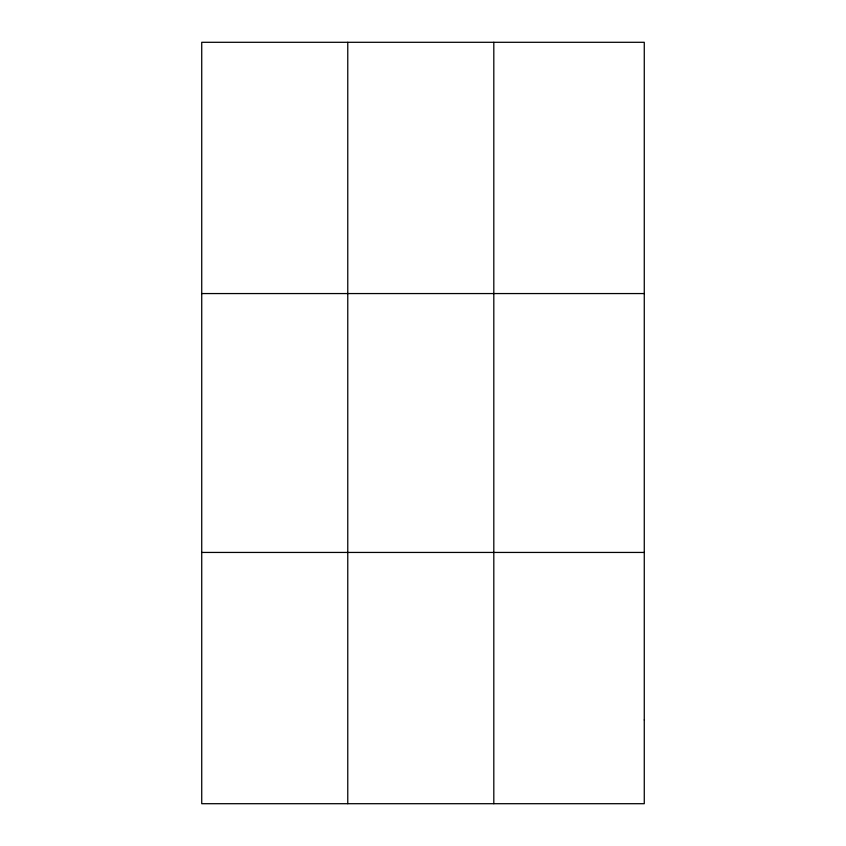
<?xml version="1.0" encoding="UTF-8"?>
<svg xmlns="http://www.w3.org/2000/svg" width="846" height="846" viewBox="0 0 846 846"><rect width="100%" height="100%" fill="white"/><g stroke="black" fill="none" stroke-linecap="round" stroke-linejoin="round"><path stroke-width="1.27" d="M347.769 803.7L347.769 42.3M493.81 803.7L493.81 42.3M201.729 293.562L644.271 293.562M201.729 552.438L644.271 552.438M644.271 719.946L644.271 803.7L201.729 803.7L201.729 42.3L644.271 42.3L644.271 719.946"/></g></svg>
